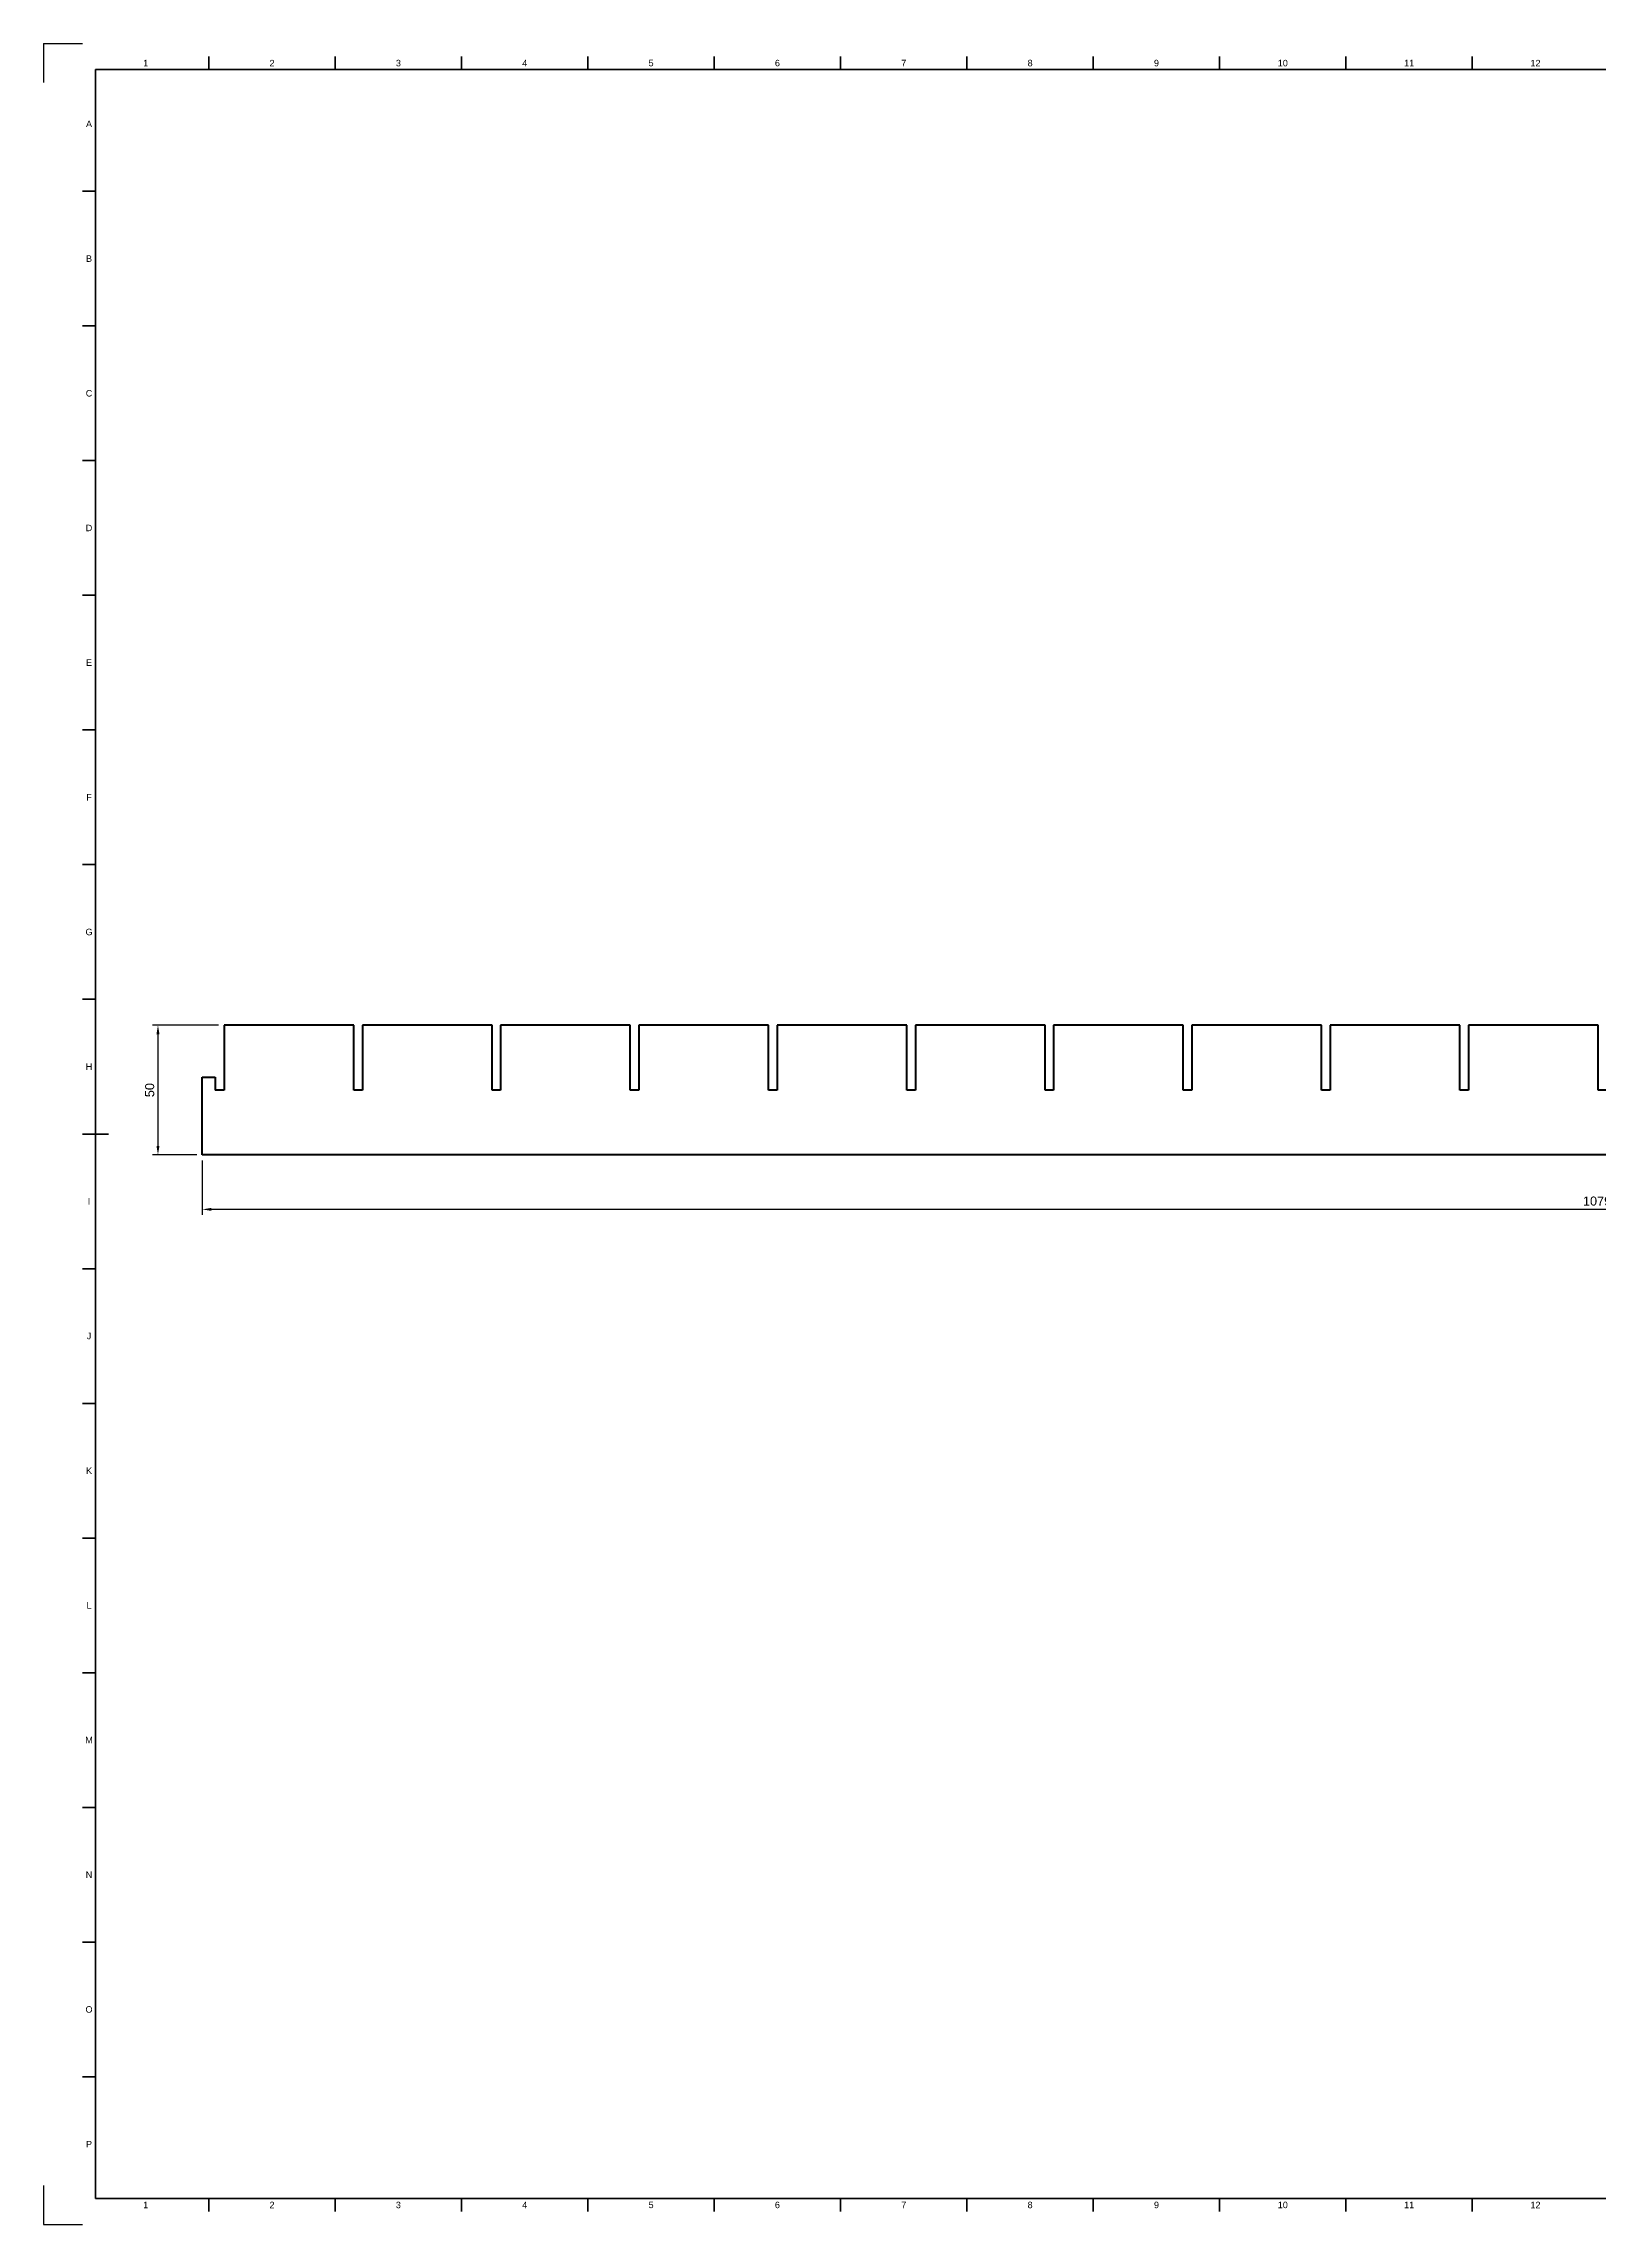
# Model space of a CAD drawing. Header units: millimetres. Extents: x 0 to 1189, y 0 to 841.
# Drawn here: x 0 to 599, y 0 to 841 of the extents above; entities that cross this region are included whole.
import ezdxf
from ezdxf.enums import TextEntityAlignment as Align

# ---------------------------------------------------------------- set-up
doc = ezdxf.new("R2010")
doc.units = ezdxf.units.MM
doc.header["$LTSCALE"] = 0.75
for name, color, linetype, lineweight in [('BORDER', 7, 'Continuous', 35), ('FD_Dimensions', 7, 'Continuous', 35), ('Visible', 7, 'Continuous', 70)]:
    doc.layers.add(name, color=color, linetype=linetype, lineweight=lineweight)
doc.styles.add('FusionTitle', font='arial.ttf')
doc.styles.get("Standard").update_dxf_attribs({"font": 'arial.ttf'})
doc.dimstyles.new('Dim-ISO-25', dxfattribs={"dimtxt": 3.5, "dimasz": 3.5, "dimexe": 2.1, "dimexo": 2.1, "dimgap": 1.4, "dimtad": 1, "dimzin": 12, "dimdsep": 46, "dimtxsty": 'Standard', "dimcen": 0, "dimazin": 3, "dimtp": 0.1, "dimtm": 0.1, "dimtfac": 0.714286, "dimtmove": 0, "dimatfit": 3, "dimfxl": 1, "dimtzin": 12, "dimarcsym": 0})

# ---------------------------------------------------------------- blocks, each defined once
blk = doc.blocks.new('ISO_A0_SHEET')
at = {"layer": 'BORDER'}
for p, q in [((63.708337, 836), (63.708337, 831)), ((112.41667, 836), (112.41667, 831)), ((161.125003, 836), (161.125003, 831)), ((209.833336, 836), (209.833336, 831)), ((258.541669, 836), (258.541669, 831)), ((307.250002, 836), (307.250002, 831)), ((355.958335, 836), (355.958335, 831)), ((404.666668, 836), (404.666668, 831)), ((453.375001, 836), (453.375001, 831)), ((502.083334, 836), (502.083334, 831)), ((550.791667, 836), (550.791667, 831)), ((20, 831), (1179, 831)), ((20, 831), (20, 10)), ((15, 784.0625), (20, 784.0625)), ((15, 732.125), (20, 732.125)), ((15, 680.1875), (20, 680.1875)), ((15, 628.25), (20, 628.25)), ((15, 576.3125), (20, 576.3125)), ((15, 524.375), (20, 524.375)), ((15, 472.4375), (20, 472.4375)), ((15, 420.5), (25, 420.5)), ((15, 368.5625), (20, 368.5625)), ((15, 316.625), (20, 316.625)), ((15, 264.6875), (20, 264.6875)), ((15, 212.75), (20, 212.75)), ((15, 160.8125), (20, 160.8125)), ((15, 108.875), (20, 108.875)), ((15, 56.9375), (20, 56.9375)), ((20, 10), (1179, 10)), ((63.708337, 10), (63.708337, 5)), ((112.41667, 10), (112.41667, 5)), ((161.125003, 10), (161.125003, 5)), ((209.833336, 10), (209.833336, 5)), ((258.541669, 10), (258.541669, 5)), ((307.250002, 10), (307.250002, 5)), ((355.958335, 10), (355.958335, 5)), ((404.666668, 10), (404.666668, 5)), ((453.375001, 10), (453.375001, 5)), ((502.083334, 10), (502.083334, 5)), ((550.791667, 10), (550.791667, 5))]:
    blk.add_line(p, q, dxfattribs=at)
at = {"layer": 'Defpoints'}
for p, q in [((0, 841), (15, 841)), ((0, 841), (0, 826)), ((0, 15), (0, 0)), ((0, 0), (15, 0))]:
    blk.add_line(p, q, dxfattribs=at)
at = {"layer": 'BORDER', "style": 'FusionTitle'}
for s, p in [('1', (39.35417, 833.5)), ('2', (88.062503, 833.5)), ('3', (136.770836, 833.5)), ('4', (185.479169, 833.5)), ('5', (234.187502, 833.5)), ('6', (282.895835, 833.5)), ('7', (331.604168, 833.5)), ('8', (380.312501, 833.5)), ('9', (429.020835, 833.5)), ('10', (477.729168, 833.5)), ('11', (526.4375, 833.5)), ('12', (575.145833, 833.5)), ('A', (17.5, 810.03125)), ('B', (17.5, 758.09375)), ('C', (17.5, 706.15625)), ('D', (17.5, 654.21875)), ('E', (17.5, 602.28125)), ('F', (17.5, 550.34375)), ('G', (17.5, 498.40625)), ('H', (17.5, 446.46875)), ('I', (17.5, 394.53125)), ('J', (17.5, 342.59375)), ('K', (17.5, 290.65625)), ('L', (17.5, 238.71875)), ('M', (17.5, 186.78125)), ('N', (17.5, 134.84375)), ('O', (17.5, 82.90625)), ('P', (17.5, 30.96875)), ('1', (39.35417, 7.5)), ('2', (88.062503, 7.5)), ('3', (136.770836, 7.5)), ('4', (185.479169, 7.5)), ('5', (234.187502, 7.5)), ('6', (282.895835, 7.5)), ('7', (331.604168, 7.5)), ('8', (380.312501, 7.5)), ('9', (429.020835, 7.5)), ('10', (477.729168, 7.5)), ('11', (526.4375, 7.5)), ('12', (575.145833, 7.5))]:
    blk.add_text(s, height=2.5, dxfattribs=at).set_placement(p, align=Align.MIDDLE)
blk = doc.blocks.new('*D6')
at = {"layer": 'Defpoints', "color": 0, "transparency": 16777216}
for p in [(61.174968, 412.425707), (1140.674968, 412.425707), (61.174968, 391.425707)]:
    blk.add_point(p, dxfattribs=at)
at = {"layer": 'FD_Dimensions', "color": 0, "lineweight": -2, "transparency": 16777216}
for p, q in [((61.174968, 410.325707), (61.174968, 389.325707)), ((1140.674968, 410.325707), (1140.674968, 389.325707)), ((1137.174968, 391.425707), (64.674968, 391.425707))]:
    blk.add_line(p, q, dxfattribs=at)
at = {"layer": 'FD_Dimensions', "color": 0, "transparency": 16777216}
for points in [[(64.674968, 392.009041), (64.674968, 390.842374), (61.174968, 391.425707)], [(1137.174968, 392.009041), (1137.174968, 390.842374), (1140.674968, 391.425707)]]:
    blk.add_solid(points, dxfattribs=at)
at = {"layer": 'FD_Dimensions', "color": 0, "transparency": 16777216, "insert": (600.924968, 394.612713), "char_height": 3.5, "attachment_point": 5}
blk.add_mtext('1079.5', dxfattribs=at)
blk = doc.blocks.new('*D7')
at = {"layer": 'Defpoints', "color": 0, "transparency": 16777216}
for p in [(69.574968, 462.425707), (44.084534, 412.425707), (61.174968, 412.425707)]:
    blk.add_point(p, dxfattribs=at)
at = {"layer": 'FD_Dimensions', "color": 0, "lineweight": -2, "transparency": 16777216}
for p, q in [((67.474968, 462.425707), (41.984534, 462.425707)), ((44.084534, 458.925707), (44.084534, 415.925707)), ((59.074968, 412.425707), (41.984534, 412.425707))]:
    blk.add_line(p, q, dxfattribs=at)
at = {"layer": 'FD_Dimensions', "color": 0, "transparency": 16777216}
for points in [[(43.501201, 458.925707), (44.667867, 458.925707), (44.084534, 462.425707)], [(43.501201, 415.925707), (44.667867, 415.925707), (44.084534, 412.425707)]]:
    blk.add_solid(points, dxfattribs=at)
at = {"layer": 'FD_Dimensions', "color": 0, "transparency": 16777216, "insert": (40.897529, 437.425707), "char_height": 3.5, "attachment_point": 5, "rotation": 90}
blk.add_mtext('50', dxfattribs=at)

msp = doc.modelspace()

# ---------------------------------------------------------------- linework, layer by layer
at = {"layer": 'Visible', "extrusion": (-1, -2e-16, 0)}
for p, q in [((119.574968, 462.425707), (69.574968, 462.425707)), ((69.574968, 462.425707), (69.574968, 437.425707)), ((119.574968, 437.425707), (119.574968, 462.425707)), ((172.874968, 462.425707), (122.874968, 462.425707)), ((122.874968, 462.425707), (122.874968, 437.425707)), ((172.874968, 437.425707), (172.874968, 462.425707)), ((226.174968, 462.425707), (176.174968, 462.425707)), ((176.174968, 462.425707), (176.174968, 437.425707)), ((226.174968, 437.425707), (226.174968, 462.425707)), ((279.474968, 462.425707), (229.474968, 462.425707)), ((229.474968, 462.425707), (229.474968, 437.425707)), ((279.474968, 437.425707), (279.474968, 462.425707)), ((332.774968, 462.425707), (282.774968, 462.425707)), ((282.774968, 462.425707), (282.774968, 437.425707)), ((332.774968, 437.425707), (332.774968, 462.425707)), ((386.074968, 462.425707), (336.074968, 462.425707)), ((336.074968, 462.425707), (336.074968, 437.425707)), ((386.074968, 437.425707), (386.074968, 462.425707)), ((439.374968, 462.425707), (389.374968, 462.425707)), ((389.374968, 462.425707), (389.374968, 437.425707)), ((439.374968, 437.425707), (439.374968, 462.425707)), ((492.674968, 462.425707), (442.674968, 462.425707)), ((442.674968, 462.425707), (442.674968, 437.425707)), ((492.674968, 437.425707), (492.674968, 462.425707)), ((545.974968, 462.425707), (495.974968, 462.425707)), ((495.974968, 462.425707), (495.974968, 437.425707)), ((545.974968, 437.425707), (545.974968, 462.425707)), ((599.274968, 462.425707), (549.274968, 462.425707)), ((549.274968, 462.425707), (549.274968, 437.425707)), ((599.274968, 437.425707), (599.274968, 462.425707)), ((61.174968, 442.425707), (66.174968, 442.425707)), ((61.174968, 412.425707), (61.174968, 442.425707)), ((66.174968, 442.425707), (66.174968, 437.425707)), ((69.574968, 437.425707), (66.174968, 437.425707)), ((122.874968, 437.425707), (119.574968, 437.425707)), ((176.174968, 437.425707), (172.874968, 437.425707)), ((229.474968, 437.425707), (226.174968, 437.425707)), ((282.774968, 437.425707), (279.474968, 437.425707)), ((336.074968, 437.425707), (332.774968, 437.425707)), ((389.374968, 437.425707), (386.074968, 437.425707)), ((442.674968, 437.425707), (439.374968, 437.425707)), ((495.974968, 437.425707), (492.674968, 437.425707)), ((549.274968, 437.425707), (545.974968, 437.425707)), ((602.574968, 437.425707), (599.274968, 437.425707)), ((1140.674968, 412.425707), (61.174968, 412.425707))]:
    msp.add_line(p, q, dxfattribs=at)

# ---------------------------------------------------------------- block references
at = {"layer": 'BORDER'}
msp.add_blockref('ISO_A0_SHEET', (0, 0), dxfattribs=at)

# ---------------------------------------------------------------- dimensions: what is measured, and where the dimension line sits
at = {"layer": 'FD_Dimensions'}
dim = msp.add_linear_dim(base=(44.084534, 412.425707), p1=(69.574968, 462.425707), p2=(61.174968, 412.425707), angle=270, dimstyle='Dim-ISO-25', override={"dimlfac": 1, "dimclrd": 0, "dimclre": 0}, dxfattribs=at)
dim.commit()
dim.dimension.update_dxf_attribs({"geometry": '*D7', "text_midpoint": (40.897529, 437.425707)})
dim = msp.add_aligned_dim(p1=(1140.674968, 412.425707), p2=(61.174968, 412.425707), distance=21, dimstyle='Dim-ISO-25', override={"dimlfac": 1, "dimclrd": 0, "dimclre": 0}, dxfattribs=at)
dim.commit()
dim.dimension.update_dxf_attribs({"geometry": '*D6', "text_midpoint": (600.924968, 394.612713)})

doc.saveas('drawing.dxf')
